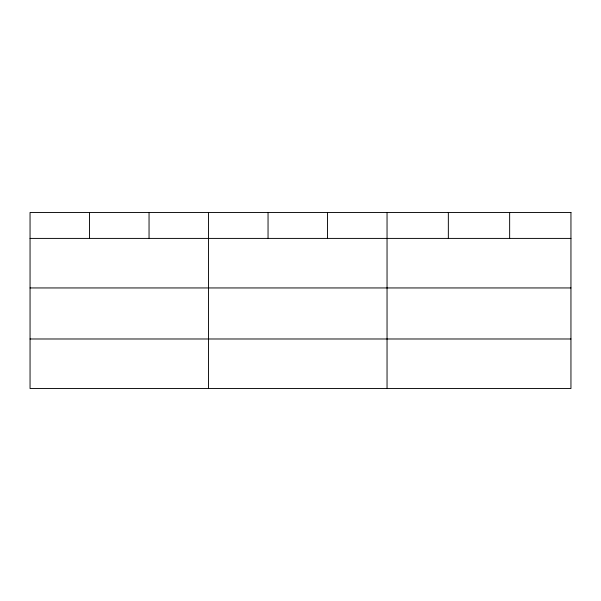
<?xml version="1.0" encoding="UTF-8"?>
<svg xmlns="http://www.w3.org/2000/svg" width="601" height="601" viewBox="0 0 601 601"><rect width="100%" height="100%" fill="white"/><g stroke="black" fill="none" stroke-linecap="round" stroke-linejoin="round"><path stroke-width="0.9" d="M30.05 238.409L570.95 238.409M30.05 287.947L570.95 287.947M30.05 338.987L570.95 338.987M509.648 212.476L509.648 238.409M448.346 212.476L448.346 238.409M387.044 212.476L387.044 388.524M327.545 212.476L327.545 238.409M268.046 212.476L268.046 238.409M208.547 212.476L208.547 388.524M149.048 212.476L149.048 238.409M89.549 212.476L89.549 238.409M570.95 212.476L30.05 212.476L30.05 388.524L570.95 388.524L570.95 212.476"/></g></svg>
